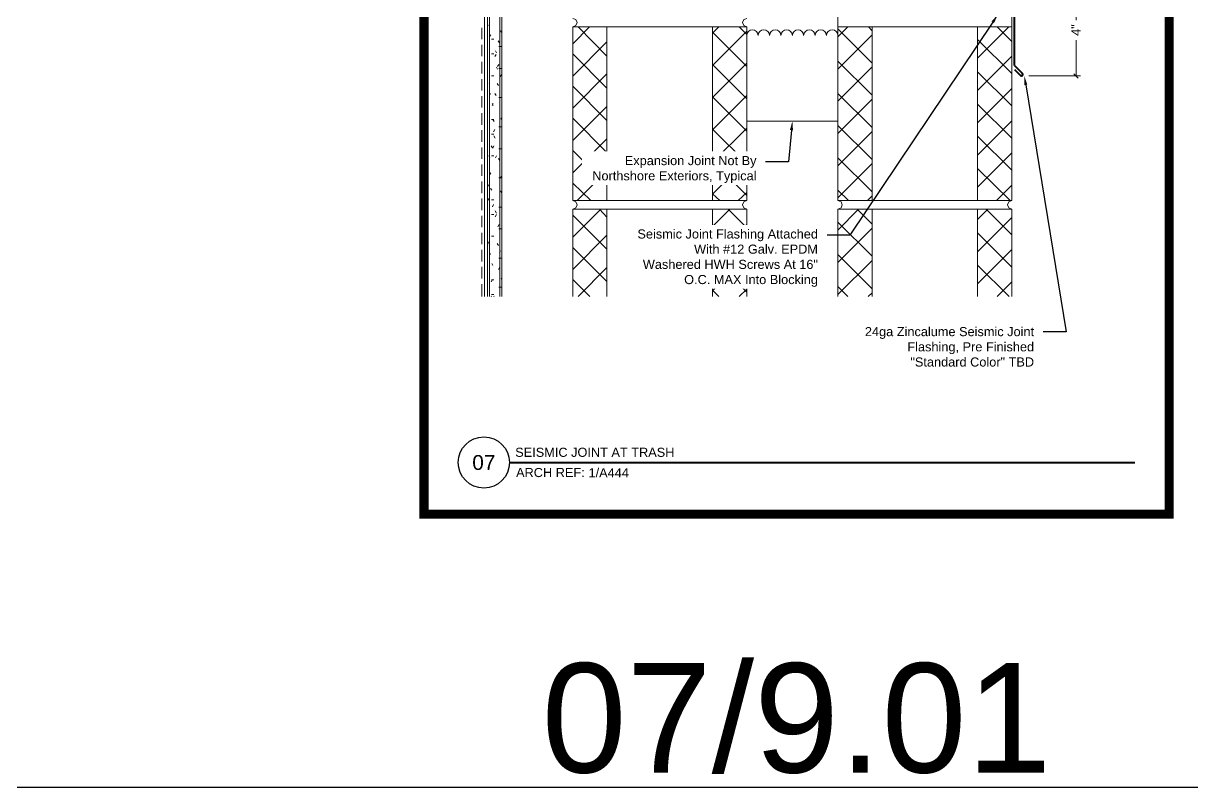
# Model space of a CAD drawing. Header units: inches. Extents: x -257 to 21868, y -296 to 108.
# Drawn here: x 414 to 465.3, y -11.8 to 21.8 of the extents above; entities that cross this region are included whole.
import ezdxf
from ezdxf import colors
from ezdxf.entities.mleader import LeaderData, LeaderLine
from ezdxf.enums import TextEntityAlignment as Align
from ezdxf.math import Vec2, Vec3

# ---------------------------------------------------------------- set-up
doc = ezdxf.new("R2010")
doc.units = ezdxf.units.IN
doc.header["$MEASUREMENT"] = 0
doc.layers.get('Defpoints').update_dxf_attribs({"color": 3})
doc.layers.add('NSE-Border', color=156, linetype='Continuous', plot=False)
for name, color, linetype, lineweight in [('NSE-By_Others', 8, 'Continuous', 0), ('NSE-Call-Outs', 171, 'Continuous', 13), ('NSE-Dimensions', 51, 'Continuous', 13), ('NSE-Elev-Title', 51, 'Continuous', 40), ('NSE-Flashing 01', 2, 'Continuous', 40)]:
    doc.layers.add(name, color=color, linetype=linetype, lineweight=lineweight)
doc.layers.add('NSE-Detail Border', color=7, linetype='Continuous')
doc.styles.add('004 - NSSM - Standard', font='arial.ttf', dxfattribs={"height": 0.4})
doc.styles.add('008 - NSSM - Standard', font='arial.ttf', dxfattribs={"height": 0.8})
doc.styles.add('048 - NSSM - Standard', font='arial.ttf', dxfattribs={"height": 4.8})
doc.dimstyles.new('004 - NSSM - Standard', dxfattribs={"dimtxt": 0.4, "dimasz": 0.2, "dimexe": 0.2, "dimexo": 0.2, "dimgap": 0.2, "dimtad": 0, "dimdec": 4, "dimzin": 3, "dimdsep": 46, "dimlunit": 4, "dimtxsty": '004 - NSSM - Standard', "dimblk": 'OBLIQUE', "dimcen": 0.2, "dimclrd": 256, "dimclre": 256, "dimclrt": 256, "dimadec": 0, "dimazin": 0, "dimtfac": 0.7, "dimtdec": 4, "dimtmove": 1, "dimatfit": 2, "dimfxl": 1, "dimtfill": 1, "dimtfillclr": 11, "dimfrac": 1, "dimtolj": 1, "dimtzin": 0, "dimlwd": 0, "dimlwe": 0, "dimarcsym": 0})

# ---------------------------------------------------------------- blocks, each defined once
blk = doc.blocks.new('*U11')
at = {"ltscale": 0.0625}
blk.add_wipeout([(8.172, 1.036), (0, 1.036), (0, 0), (8.172, 0)], dxfattribs=at)
at = {"layer": 'Defpoints'}
blk.add_circle((0.656, 0.567), 0.281, dxfattribs=at)
at = {"layer": 'NSE-Border', "ltscale": 0.0625, "const_width": 0.1}
blk.add_lwpolyline([(0, 0), (8.172, 0), (8.172, 11.312), (0, 11.312)], close=True, dxfattribs=at)
at = {"layer": 'NSE-Elev-Title'}
blk.add_line((0.938, 0.567), (7.797, 0.567), dxfattribs=at)
at = {"layer": 'Defpoints', "style": '008 - NSSM - Standard'}
blk.add_attdef('DETAIL_NUMBER', text='', height=0.163, dxfattribs=at).set_placement((0.656, 0.567), align=Align.MIDDLE_CENTER)
at = {"layer": 'NSE-Elev-Title', "style": '004 - NSSM - Standard'}
blk.add_text('ARCH REF:', height=0.1, dxfattribs=at).set_placement((1.386, 0.457), align=Align.MIDDLE_CENTER)
for tag, p in [('DETAIL_DESCRIPTION', (1, 0.629)), ('ARCH_REF', (1.804, 0.404))]:
    blk.add_attdef(tag, p, '', height=0.1, dxfattribs=at)
blk = doc.blocks.new('_Oblique')
at = {"color": 0, "linetype": 'ByBlock', "lineweight": -2}
blk.add_line((-0.5, -0.5), (0.5, 0.5), dxfattribs=at)
blk = doc.blocks.new('*D63')
at = {"layer": 'Defpoints', "color": 0, "transparency": 16777216}
for p in [(457.507, 23.509), (460.207, 23.509), (457.942, 19.478)]:
    blk.add_point(p, dxfattribs=at)
at = {"layer": 'NSE-Dimensions', "lineweight": 0, "transparency": 16777216}
for p, q in [((457.707, 23.509), (460.407, 23.509)), ((460.207, 23.509), (460.207, 21.931)), ((460.207, 19.478), (460.207, 21.055)), ((458.142, 19.478), (460.407, 19.478))]:
    blk.add_line(p, q, dxfattribs=at)
at = {"layer": 'NSE-Dimensions', "lineweight": 0, "transparency": 16777216, "xscale": 0.2, "yscale": 0.2, "zscale": 0.2}
for p, rotation in [((460.207, 23.509), 90), ((460.207, 19.478), 270)]:
    blk.add_blockref('_Oblique', p, dxfattribs=dict(at, rotation=rotation))
at = {"layer": 'NSE-Dimensions', "transparency": 16777216, "insert": (460.207, 21.493), "char_height": 0.4, "attachment_point": 5, "rotation": 90, "style": '004 - NSSM - Standard', "bg_fill": 3, "box_fill_scale": 1.25, "bg_fill_color": 256, "bg_fill_true_color": 13158600, "bg_fill_transparency": 0}
blk.add_mtext('\\A1;4"', dxfattribs=at)

msp = doc.modelspace()

# ---------------------------------------------------------------- block references
at = {"layer": 'NSE-Detail Border', "xscale": 4, "yscale": 4, "zscale": 4}
msp.add_blockref('*U11', (431.60623, 0.25), dxfattribs=at).add_auto_attribs({'DETAIL_DESCRIPTION': 'SEISMIC JOINT AT TRASH', 'ARCH_REF': '1/A444', 'DETAIL_NUMBER': '07'})

# ---------------------------------------------------------------- texts
at = {"layer": 'Defpoints', "insert": (447.94998, -6.28629), "char_height": 4.8, "attachment_point": 2, "style": '048 - NSSM - Standard'}
msp.add_mtext_dynamic_manual_height_columns('07/9.01', width=15.7513444, gutter_width=2, heights=[0], dxfattribs=at)

# ---------------------------------------------------------------- next in the draw order: linework, layer by layer
at = {"layer": 'Defpoints'}
msp.add_lwpolyline([(-20.05002, 58), (555.94998, 58), (555.94998, -11.75), (-20.05002, -11.75)], close=True, dxfattribs=at)
at = {"layer": 'NSE-By_Others'}
msp.add_line((457.39232, 21.63405), (449.76543, 21.63405), dxfattribs=at)
for points in [[(434.25855, 37.38097), (434.25855, 9.8072)], [(434.39185, 9.8072), (434.39185, 37.38097)], [(434.48507, 9.8072), (434.48507, 37.38097)], [(434.92506, 9.8072), (434.92506, 37.38097)], [(435.01851, 37.38097), (435.01851, 9.8072)], [(449.76543, 23.63405), (449.76543, 14.00715), (457.39232, 14.00715)], [(457.39232, 14.00715), (457.39232, 23.15421)], [(434.13853, 21.10061), (434.13853, 21.59419)], [(434.41842, 21.7275), (434.39185, 21.67413)], [(438.13853, 21.63405), (438.27184, 21.68742), (438.3252, 21.82072), (438.27184, 21.95402), (438.13853, 22.00738)], [(438.13853, 20.88737), (438.87193, 21.63405)], [(445.76543, 21.63405), (438.13853, 21.63405), (438.13853, 14.00715), (445.76543, 14.00715)], [(439.63189, 20.35416), (438.36529, 21.63405)], [(439.63189, 21.63405), (439.63189, 14.00715)], [(444.25855, 21.35415), (444.53867, 21.63405)], [(444.25855, 21.63405), (444.25855, 14.00715)], [(445.76543, 21.30079), (445.43194, 21.63405)], [(445.76543, 21.63405), (445.63212, 21.68742), (445.57876, 21.82072), (445.63212, 21.95402), (445.76543, 22.00738)], [(445.76543, 14.00715), (445.76543, 21.63405)], [(449.76543, 21.19406), (450.19214, 21.63405)], [(451.25879, 20.04747), (449.76543, 21.5406)], [(451.25879, 21.46067), (451.09892, 21.63405)], [(451.25879, 21.63405), (451.25879, 14.00715)], [(455.88545, 20.26071), (457.25879, 21.63405)], [(455.88545, 21.63405), (455.88545, 14.00715)], [(457.39232, 20.99411), (456.75215, 21.63405)], [(434.53844, 21.28751), (434.48507, 21.20735)], [(434.56524, 21.08732), (434.67174, 21.08732)], [(434.91178, 20.92745), (434.85841, 21.02067)], [(435.01851, 21.38073), (434.96515, 21.46067)], [(444.25855, 19.94073), (445.76543, 21.44738)], [(445.76543, 19.88736), (444.25855, 21.39401)], [(449.76543, 19.78064), (451.25879, 21.28751)], [(457.39232, 19.58068), (455.88545, 21.07404)], [(434.13853, 20.34064), (434.13853, 20.84729)], [(434.79176, 20.48746), (434.73839, 20.58068)], [(434.88521, 20.76736), (434.99194, 20.76736)], [(438.13853, 19.47395), (439.63189, 20.98082)], [(434.13853, 19.59397), (434.13853, 20.1006)], [(434.56524, 20.44738), (434.67174, 20.44738)], [(434.76519, 20.4208), (434.71183, 20.32735)], [(439.63189, 18.94074), (438.13853, 20.44738)], [(444.25855, 18.52731), (445.76543, 20.03396)], [(451.25879, 18.63405), (449.76543, 20.1274)], [(455.88545, 18.834), (457.39232, 20.34064)], [(434.56524, 19.48746), (434.67174, 19.48746)], [(434.83184, 19.78064), (434.77848, 19.8608)], [(434.88521, 19.98081), (434.83184, 19.88736)], [(434.88521, 19.80743), (434.99194, 19.80743)], [(435.00523, 19.5406), (434.95186, 19.44737)], [(438.13853, 18.06075), (439.63189, 19.5674)], [(445.76543, 18.47394), (444.25855, 19.98081)], [(449.76543, 18.36744), (451.25879, 19.87409)], [(457.39232, 18.16726), (455.88545, 19.66061)], [(434.13853, 18.84729), (434.13853, 19.34065)], [(434.40514, 19.15397), (434.39185, 19.11412)], [(434.87193, 19.06075), (434.81856, 19.15397)], [(439.63189, 17.52731), (438.13853, 19.03396)], [(434.13853, 18.10061), (434.13853, 18.59397)], [(434.52515, 18.71398), (434.47179, 18.62076)], [(434.76519, 18.62076), (434.71183, 18.71398)], [(434.88521, 18.52731), (434.99194, 18.52731)], [(444.25855, 17.11389), (445.76543, 18.62076)], [(445.76543, 17.06075), (444.25855, 18.56739)], [(451.25879, 17.22063), (449.76543, 18.71398)], [(449.76543, 16.95402), (451.25879, 18.46066)], [(455.88545, 17.4208), (457.39232, 18.92745)], [(434.64517, 18.18077), (434.59181, 18.27399)], [(434.64517, 18.27399), (434.59181, 18.18077)], [(438.13853, 16.64733), (439.63189, 18.14069)], [(457.39232, 16.75406), (455.88545, 18.24743)], [(434.13853, 17.34064), (434.13853, 17.84728)], [(434.56524, 17.56739), (434.67174, 17.56739)], [(434.68503, 17.47395), (434.63189, 17.56739)], [(435.01851, 17.64733), (434.97843, 17.58067)], [(439.63189, 16.11388), (438.13853, 17.62076)], [(445.76543, 17.50074), (449.76543, 17.50074)], [(455.88545, 16.00738), (457.39232, 17.51403)], [(434.13853, 16.59396), (434.13853, 17.1006)], [(434.56524, 16.92744), (434.67174, 16.92744)], [(434.71183, 17.1274), (434.65846, 17.03396)], [(434.88521, 17.24742), (434.99194, 17.24742)], [(444.25855, 15.70069), (445.76543, 17.19405)], [(445.76543, 15.64733), (444.25855, 17.14068)], [(451.25879, 15.8072), (449.76543, 17.30056)], [(449.76543, 15.5406), (451.25879, 17.04723)], [(434.60509, 16.32736), (434.55172, 16.40729)], [(434.67174, 16.40729), (434.61837, 16.31407)], [(434.72511, 16.75406), (434.67174, 16.84728)], [(438.13853, 15.2339), (439.63189, 16.72727)], [(457.39232, 15.34064), (455.88545, 16.834)], [(434.13853, 15.84729), (434.13853, 16.34065)], [(434.49859, 15.88737), (434.44522, 15.98059)], [(434.56524, 15.9673), (434.67174, 15.9673)], [(434.79176, 15.9673), (434.73839, 15.88737)], [(434.88521, 16.28728), (434.99194, 16.28728)], [(439.63189, 14.7007), (438.13853, 16.20734)], [(451.25879, 14.39401), (449.76543, 15.88737)], [(455.88545, 14.59396), (457.39232, 16.10061)], [(434.13853, 15.10061), (434.13853, 15.59396)], [(434.92506, 15.76735), (434.87193, 15.86057)], [(444.25855, 14.28727), (445.76543, 15.78063)], [(445.76543, 14.23391), (444.25855, 15.72726)], [(449.76543, 14.1274), (451.25879, 15.63405)], [(457.31216, 14.00715), (455.88545, 15.42057)], [(434.53844, 15.16726), (434.48507, 15.2607)], [(434.88521, 15.00715), (434.99194, 15.00715)], [(435.01851, 15.08732), (434.96515, 15.00715)], [(438.3252, 14.00715), (439.63189, 15.31407)], [(434.13853, 14.34064), (434.13853, 14.84728)], [(434.43194, 14.7007), (434.39185, 14.63404)], [(434.57852, 14.46066), (434.52515, 14.54059)], [(435.01851, 14.34064), (434.96515, 14.43386)], [(438.92529, 14.00715), (438.13853, 14.78063)], [(445.39209, 14.00715), (445.76543, 14.36721)], [(450.23222, 14.00715), (449.76543, 14.47395)], [(456.7123, 14.00715), (457.39232, 14.68741)], [(434.13853, 13.59396), (434.13853, 14.1006)], [(434.4585, 14.02067), (434.40514, 14.11389)], [(434.56524, 14.04723), (434.67174, 14.04723)], [(445.76543, 13.63381), (438.13853, 13.63381), (438.27184, 13.68741), (438.3252, 13.82072), (438.27184, 13.95402), (438.13853, 14.00715)], [(444.57876, 14.00715), (444.25855, 14.31384)], [(445.76543, 14.00715), (445.63212, 13.95402), (445.57876, 13.82072), (445.63212, 13.68741), (445.76543, 13.63381)], [(457.39232, 13.63381), (449.76543, 13.63381), (449.89873, 13.68741), (449.9521, 13.82072), (449.89873, 13.95402), (449.76543, 14.00715)], [(451.05884, 14.00715), (451.25879, 14.22062)], [(457.39232, 14.00715), (457.25879, 13.95402), (457.20565, 13.82072), (457.25879, 13.68741), (457.39232, 13.63381)], [(434.13853, 12.84729), (434.13853, 13.34064)], [(434.56524, 13.40729), (434.67174, 13.40729)], [(434.65846, 13.83399), (434.60509, 13.74055)], [(434.77848, 13.46066), (434.72511, 13.55387)], [(434.77848, 13.394), (434.72511, 13.30056)], [(434.88521, 13.72727), (434.99194, 13.72727)], [(438.13853, 12.40729), (439.36528, 13.63381)], [(438.13853, 13.63381), (438.13853, 9.8072)], [(439.63189, 11.87385), (438.13853, 13.36721)], [(439.63189, 13.28728), (439.29864, 13.63381)], [(439.63189, 9.8072), (439.63189, 13.63381)], [(444.25855, 12.87385), (445.01852, 13.63381)], [(444.25855, 9.8072), (444.25855, 13.63381)], [(445.76543, 12.82071), (444.95187, 13.63381)], [(445.76543, 9.8072), (445.76543, 13.63381)], [(449.76543, 12.71398), (450.67221, 13.63381)], [(449.76543, 13.63381), (449.76543, 9.8072)], [(451.25879, 12.98058), (450.60533, 13.63381)], [(451.25879, 13.63381), (451.25879, 9.8072)], [(455.88545, 13.18054), (456.33895, 13.63381)], [(455.88545, 9.8072), (455.88545, 13.63381)], [(457.39232, 12.51402), (456.27231, 13.63381)], [(457.39232, 9.8072), (457.39232, 13.63381)], [(434.8985, 12.95401), (434.84513, 12.86056)], [(444.25855, 11.46066), (445.76543, 12.95401)], [(445.76543, 11.40729), (444.25855, 12.90064)], [(451.25879, 11.56716), (449.76543, 13.06053)], [(455.88545, 11.76712), (457.39232, 13.27399)], [(434.13853, 12.1006), (434.13853, 12.59396)], [(434.56524, 12.44714), (434.67174, 12.44714)], [(434.88521, 12.76734), (434.99194, 12.76734)], [(438.13853, 10.99386), (439.63189, 12.48722)], [(449.76543, 11.30055), (451.25879, 12.8072)], [(457.39232, 11.08731), (455.88545, 12.59396)], [(434.13853, 11.34064), (434.13853, 11.84728)], [(434.43194, 12.15397), (434.39185, 12.22062)], [(434.41842, 12.12718), (434.39185, 12.07381)], [(434.87193, 12.03395), (434.81856, 12.12718)], [(434.96515, 11.8072), (434.91178, 11.71398)], [(439.63189, 10.46066), (438.13853, 11.95402)], [(455.88545, 10.35392), (457.39232, 11.86057)], [(434.52515, 11.68717), (434.48507, 11.59396)], [(434.88521, 11.48722), (434.99194, 11.48722)], [(444.25855, 10.04724), (445.76543, 11.54059)], [(445.76543, 9.99387), (444.25855, 11.48722)], [(451.25879, 10.14045), (449.76543, 11.64733)], [(449.76543, 9.88713), (451.25879, 11.38049)], [(434.13853, 10.59395), (434.13853, 11.1006)], [(434.63189, 11.16725), (434.57852, 11.24718)], [(434.92506, 11.08731), (434.87193, 10.99386)], [(438.36529, 9.8072), (439.63189, 11.0738)], [(457.2723, 9.8072), (455.88545, 11.18054)], [(434.13853, 9.8072), (434.13853, 10.34041)], [(434.60509, 10.5406), (434.55172, 10.44715)], [(434.56524, 10.52731), (434.67174, 10.52731)], [(435.01851, 10.60724), (434.99194, 10.56716)], [(438.88521, 9.8072), (438.13853, 10.5406)], [(456.75215, 9.8072), (457.39232, 10.44715)], [(434.56524, 9.82048), (434.55172, 9.8072)], [(434.56524, 9.88713), (434.67174, 9.88713)], [(434.68503, 9.8072), (434.67174, 9.82048)], [(434.88521, 10.20711), (434.99194, 10.20711)], [(444.53867, 9.8072), (444.25855, 10.0738)], [(445.43194, 9.8072), (445.76543, 10.12717)], [(450.19214, 9.8072), (449.76543, 10.23391)], [(451.0854, 9.8072), (451.25879, 9.9673)]]:
    msp.add_lwpolyline(points, dxfattribs=at)
msp.add_lwpolyline([(449.76543, 21.2607, 0.94760593), (449.25879, 21.2607, 0.97347681), (448.76543, 21.2607, 0.94760593), (448.25879, 21.2607, 0.97347619), (447.76543, 21.2607, 0.94759522), (447.25879, 21.2607, 0.97347681), (446.76543, 21.2607, 0.94760593), (446.25879, 21.2607, 0.97347681), (445.76543, 21.2607)], format="xyb", dxfattribs=at)
at = {"layer": 'NSE-Flashing 01'}
for p, q in [((457.50736, 19.93825), (457.50736, 23.50855)), ((457.50736, 19.93825), (457.86092, 19.58469)), ((457.50736, 19.76147), (457.77253, 19.49631))]:
    msp.add_line(p, q, dxfattribs=at)
msp.add_arc((457.81672, 19.5405), 0.0625, 225, 45, dxfattribs=at)

# ---------------------------------------------------------------- next in the draw order: leaders
at = {"layer": 'NSE-Call-Outs'}
ml = msp.add_multileader_mtext('Standard', dxfattribs=at)
ml.set_content('Expansion Joint Not By Northshore Exteriors, Typical', color=256, style='004 - NSSM - Standard')
ml.set_leader_properties(color=256)
ml.build(insert=Vec2(0, 0))
ml.multileader.update_dxf_attribs({"dogleg_length": 1, "arrow_head_size": 0.4})
ctx = ml.context
ctx.base_point, ctx.char_height, ctx.arrow_head_size, ctx.landing_gap_size, ctx.plane_origin = Vec3(438.66796, 15.70684), 0.4, 0.4, 0.4, Vec3(447.76543, 17.50074)
ctx.text_align_type = 2
notes = []
notes.append((ctx, [(0, (1, 1, 0), (447.59074, 15.70684), (-1, 0), 1, [(0, [(447.76543, 17.50074)], 0, [])])]))
ctx.mtext.insert, ctx.mtext.width, ctx.mtext.alignment, ctx.mtext.flow_direction = Vec3(446.19074, 15.96564), 7.4535861, 3, 5
ctx.mtext.has_bg_fill, ctx.mtext.bg_color, ctx.mtext.bg_scale_factor, ctx.mtext.bg_transparency, ctx.mtext.use_window_bg_color = 1, -1027028792, 1.5, 0, 1
for ctx, leaders in notes:
    for number, flags, end, landing, length, lines in leaders:
        leader = LeaderData()
        leader.index, (leader.has_last_leader_line, leader.has_dogleg_vector, leader.attachment_direction) = number, flags
        leader.last_leader_point, leader.dogleg_vector, leader.dogleg_length = Vec3(end), Vec3(landing), length
        for number, points, colour, breaks in lines:
            line = LeaderLine()
            line.index, line.vertices, line.color, line.breaks = number, Vec3.list(points), colors.encode_raw_color(colour), breaks
            leader.lines.append(line)
        ctx.leaders.append(leader)

# ---------------------------------------------------------------- next in the draw order: leaders
ml = msp.add_multileader_mtext('Standard', dxfattribs=at)
ml.set_content('Seismic Joint Flashing Attached With #12 Galv. EPDM Washered HWH Screws At 16" O.C. MAX Into Blocking', color=256, style='004 - NSSM - Standard')
ml.set_leader_properties(color=256)
ml.build(insert=Vec2(0, 0))
ml.multileader.update_dxf_attribs({"dogleg_length": 1, "arrow_head_size": 0.4})
ctx = ml.context
ctx.base_point, ctx.char_height, ctx.arrow_head_size, ctx.landing_gap_size, ctx.plane_origin = Vec3(440.63189, 12.48722), 0.4, 0.4, 0.4, Vec3(457.80133, 22.41517)
ctx.text_align_type = 2
notes = []
notes.append((ctx, [(1, (1, 1, 0), (450.28646, 12.48722), (-1, 0), 1, [(0, [(456.77942, 22.17186)], 0, [])])]))
ctx.mtext.insert, ctx.mtext.width, ctx.mtext.alignment, ctx.mtext.flow_direction = Vec3(448.88646, 12.74602), 8, 3, 5
ctx.mtext.has_bg_fill, ctx.mtext.bg_color, ctx.mtext.bg_scale_factor, ctx.mtext.bg_transparency, ctx.mtext.use_window_bg_color = 1, -1027028792, 1.5, 0, 1
for ctx, leaders in notes:
    for number, flags, end, landing, length, lines in leaders:
        leader = LeaderData()
        leader.index, (leader.has_last_leader_line, leader.has_dogleg_vector, leader.attachment_direction) = number, flags
        leader.last_leader_point, leader.dogleg_vector, leader.dogleg_length = Vec3(end), Vec3(landing), length
        for number, points, colour, breaks in lines:
            line = LeaderLine()
            line.index, line.vertices, line.color, line.breaks = number, Vec3.list(points), colors.encode_raw_color(colour), breaks
            leader.lines.append(line)
        ctx.leaders.append(leader)

# ---------------------------------------------------------------- next in the draw order: leaders
ml = msp.add_multileader_mtext('Standard', dxfattribs=at)
ml.set_content('24ga Zincalume Seismic Joint Flashing, Pre Finished "Standard Color" TBD', color=256, style='004 - NSSM - Standard')
ml.set_leader_properties(color=256)
ml.build(insert=Vec2(0, 0))
ml.multileader.update_dxf_attribs({"dogleg_length": 1, "arrow_head_size": 0.4})
ctx = ml.context
ctx.base_point, ctx.char_height, ctx.arrow_head_size, ctx.landing_gap_size, ctx.plane_origin = Vec3(450.5662, 8.25806), 0.4, 0.4, 0.4, Vec3(457.63236, 21.50075)
ctx.text_align_type = 2
notes = []
notes.append((ctx, [(1, (1, 1, 0), (459.76866, 8.25806), (-1, 0), 1, [(0, [(457.94172, 19.478)], 0, [])])]))
ctx.mtext.insert, ctx.mtext.width, ctx.mtext.alignment, ctx.mtext.flow_direction = Vec3(458.36866, 8.46147), 8, 3, 5
ctx.mtext.has_bg_fill, ctx.mtext.bg_color, ctx.mtext.bg_scale_factor, ctx.mtext.bg_transparency, ctx.mtext.use_window_bg_color = 1, -1027028792, 1.5, 0, 1
for ctx, leaders in notes:
    for number, flags, end, landing, length, lines in leaders:
        leader = LeaderData()
        leader.index, (leader.has_last_leader_line, leader.has_dogleg_vector, leader.attachment_direction) = number, flags
        leader.last_leader_point, leader.dogleg_vector, leader.dogleg_length = Vec3(end), Vec3(landing), length
        for number, points, colour, breaks in lines:
            line = LeaderLine()
            line.index, line.vertices, line.color, line.breaks = number, Vec3.list(points), colors.encode_raw_color(colour), breaks
            leader.lines.append(line)
        ctx.leaders.append(leader)

# ---------------------------------------------------------------- next in the draw order: dimensions: what is measured, and where the dimension line sits
at = {"layer": 'NSE-Dimensions'}
dim = msp.add_linear_dim(base=(460.207248, 23.508547), p1=(457.941723, 19.478), p2=(457.507364, 23.508547), angle=90, dimstyle='004 - NSSM - Standard', dxfattribs=at)
dim.commit()
dim.dimension.update_dxf_attribs({"geometry": '*D63', "text_midpoint": (460.207248, 21.493274)})

doc.saveas('drawing.dxf')
